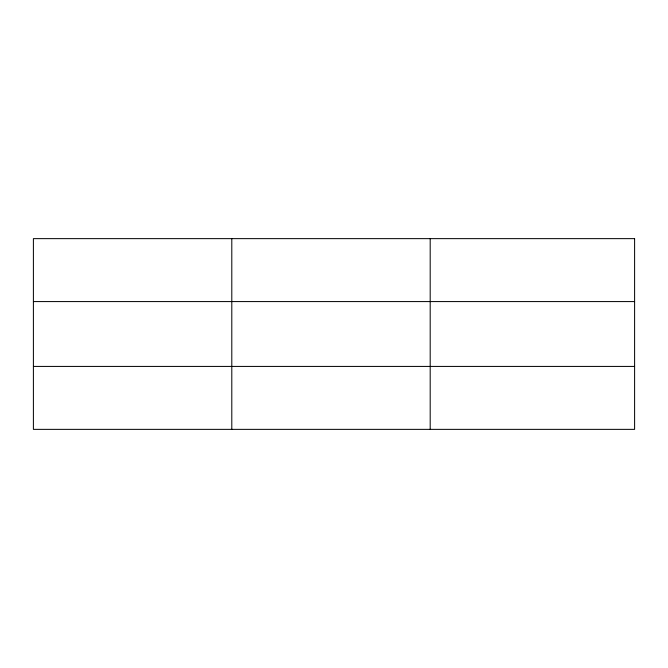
<?xml version="1.0" encoding="UTF-8"?>
<svg xmlns="http://www.w3.org/2000/svg" width="668" height="668" viewBox="0 0 668 668"><rect width="100%" height="100%" fill="white"/><g stroke="black" fill="none" stroke-linecap="round" stroke-linejoin="round"><path stroke-width="1" d="M231.796 429.365L231.796 238.635M430.192 429.365L430.192 238.635M33.4 301.577L634.6 301.577M33.4 366.423L634.6 366.423M634.6 238.635L634.6 429.365L33.4 429.365L33.4 238.635L634.6 238.635"/></g></svg>
